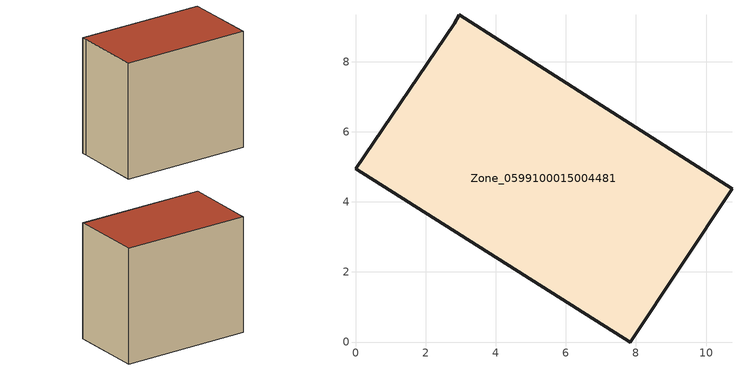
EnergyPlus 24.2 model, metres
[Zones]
Zone_0599100015004481
 floor ground (C_G): 2.81,9.09 2.96,9.33 10.74,4.37 7.84,0 0,4.95 z0.81
 wall outside (C_F): 7.84,0 10.74,4.37 2.96,9.33 2.81,9.09 0,4.95 7.84,0 z0.81:9.01
 roof outside (C_R): 2.96,9.33 2.81,9.09 0,4.95 7.84,0 10.74,4.37 z9.01
[BUILDING]
Pand.0599100015004481: North Axis=0; Terrain=City; Loads Convergence Tolerance Value=0.04; Temperature Convergence Tolerance Value=0.4; Solar Distribution=FullExterior; Maximum Number of Warmup Days=25; Minimum Number of Warmup Days=1
[Site:Location]
Rotterdam.The.Hague.AP_ZH_NLD Design_Conditions: Latitude=51.96; Longitude=4.45; Time Zone=1; Elevation=-4.5
[SITE:GROUNDTEMPERATURE:BUILDINGSURFACE]
18, 18, 18, 18, 18, 18, 18, 18, 18, 18, 18, 18
[MATERIAL] Thermal Absorptance=0.9; Solar Absorptance=0.7; Visible Absorptance=0.7
Name | Roughness | Thickness | Conductivity | Density | Specific Heat
G.TC.1975-1991 | MediumSmooth | 0.15 | 0.288461 | 540 | 1210
F.TC.1975-1991 | Rough | 0.3 | 0.230769 | 1920 | 840
R.TC.1975-1991 | MediumRough | 0.2 | 0.153846 | 1500 | 1000
[CONSTRUCTION]
C_G: G.TC.1975-1991
C_F: F.TC.1975-1991
C_R: R.TC.1975-1991
[ZONE]
Zone_0599100015004481: Type=1; Multiplier=1; Ceiling Height=Autocalculate; Volume=Autocalculate; Floor Area=autocalculate; Part of Total Floor Area=Yes
[ZONEINFILTRATION:DESIGNFLOWRATE]
Infil_Zone_0599100015004481: Zone or ZoneList or Space or SpaceList=Zone_0599100015004481; Schedule=AlwaysOn; Design Flow Rate Calculation Method=Flow/Area; Flow Rate per Floor Area=0.003; Constant Term Coefficient=1; Temperature Term Coefficient=0; Velocity Term Coefficient=0; Velocity Squared Term Coefficient=0
[HVACTEMPLATE:ZONE:IDEALLOADSAIRSYSTEM]
Zone_0599100015004481: Maximum Heating Supply Air Temperature=50; Minimum Cooling Supply Air Temperature=13; Maximum Heating Supply Air Humidity Ratio=0.0156; Minimum Cooling Supply Air Humidity Ratio=0.0077; Heating Limit=NoLimit; Cooling Limit=NoLimit; Dehumidification Control Type=ConstantSensibleHeatRatio; Cooling Sensible Heat Ratio=0.7; Dehumidification Setpoint=60; Humidification Control Type=None; Humidification Setpoint=30; Outdoor Air Method=None; Outdoor Air Flow Rate per Person=0.00944; Outdoor Air Flow Rate per Zone Floor Area=0; Outdoor Air Flow Rate per Zone=0; Demand Controlled Ventilation Type=None; Outdoor Air Economizer Type=NoEconomizer; Heat Recovery Type=None; Sensible Heat Recovery Effectiveness=0.7; Latent Heat Recovery Effectiveness=0.65
[ZONECONTROL:THERMOSTAT]
ThermostatControl_Zone_0599100015004481: Zone or ZoneList=Zone_0599100015004481; Control Type Schedule=DualSetpointControlType; Control 1=Thermostat_Zone_0599100015004481; Temperature Difference Between Cutout And Setpoint=0
[THERMOSTATSETPOINT:DUALSETPOINT]
Thermostat_Zone_0599100015004481: Heating Setpoint Temperature Schedule=HeatingSetpoint_Zone_0599100015004481; Cooling Setpoint Temperature Schedule=CoolingSetpoint_Zone_0599100015004481
[SCHEDULE:COMPACT]
HeatingSetpoint_Zone_0599100015004481: Through: 12/31, For: AllDays, Until: 24:00, 21
CoolingSetpoint_Zone_0599100015004481: Through: 12/31, For: AllDays, Until: 24:00, 24
DualSetpointControlType: Through: 12/31, For: AllDays, Until: 24:00, 4
AlwaysOn: Through: 12/31, For: AllDays, Until: 24:00, 1
